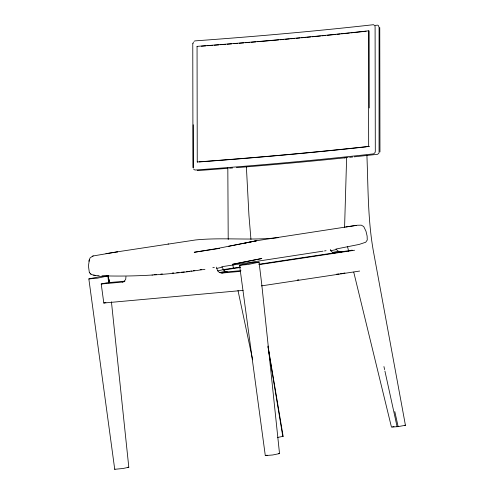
<?xml version="1.0" encoding="UTF-8"?>
<svg xmlns="http://www.w3.org/2000/svg" width="494" height="494" viewBox="0 0 494 494"><rect width="100%" height="100%" fill="white"/><g stroke="black" fill="none" stroke-linecap="round" stroke-linejoin="round"><path stroke-width="0.74" d="M344.584 227.326L346.634 157.246M125.964 276.615L125.723 279.209L124.377 281.209L122.29 282.086L101.227 283.994L103.796 303.02L243.141 290.386M88.951 261.289L89.445 259.313L88.432 265.963L89.352 272.54M193.105 43.41L193.364 42.194M89.198 260.245L90.069 257.936L92.582 256.17M111.434 301.822L128.804 467.238L123.173 468.473L114.732 469.3L88.846 278.937L99.677 276.634L106.766 275.899M279.524 453.578L272.713 454.98L265.297 455.585L239.565 265.272L251.143 262.857L259.047 262.153L261.752 284.334L279.524 453.578L278.653 453.603M259.047 262.153L248.161 264.494L239.565 265.272M366.9 155.227C368.246 188.214 367.697 221.503 373.921 254.07L405.426 425.278L398.139 426.606L391.458 427.112L353.747 272.182M194.08 41.268L195.062 40.879A1038.777 119.937 -0.1 0 0 373.483 24.7L374.878 25.731L375.094 26.898L375.304 151.263L375.088 152.479L373.699 153.844A1038.777 119.937 -0.1 0 1 195.272 170.016L194.296 169.769L193.574 168.948M93.138 255.966L117.652 251.792L105.963 253.663M92.452 256.219L93.261 255.923M277.307 437.523L283.124 436.301L267.983 346.072M236.404 167.67A1046.687 120.851 -0.1 0 0 344.25 157.895L345.003 157.672M114.577 469.251L115.04 469.121M265.297 455.585L267.168 455.159M88.846 278.937L97.442 278.159L108.254 275.868L109.081 282.741L108.285 275.85L109.137 282.722M101.227 283.994L106.852 282.796L124.908 281.16M122.29 282.086L124.402 281.636M216.588 267.118L216.761 268.384L222.386 267.192L223.313 269.675L225.159 271.385L227.431 271.867L240.973 270.638M216.761 268.384L217.687 270.873L223.313 269.675M217.687 270.873L219.534 272.583L225.159 271.385M219.534 272.583L221.8 273.065L227.431 271.867M330.301 249.495L330.764 250.736L336.395 249.538L338.242 251.248L340.514 251.73L344.09 251.409L337.698 252.675M330.764 250.736L332.61 252.446L338.242 251.248M340.514 251.73L334.883 252.928L332.61 252.446M103.796 303.02L105.907 302.569M344.898 272.972L341.385 273.725L340.576 273.497M245.061 243.042L256.818 240.695L357.409 225.233L361.281 225.171L363.708 226.524L365.968 231.173L367.128 236.076L367.258 240.028L365.721 242.239L359.15 244.425L335.883 249.056M228.29 246.358L256.818 240.695L218.342 248.309L194.204 252.286L219.466 248.426M392.681 426.853L394.002 426.6M117.146 251.866L195.482 239.967C223.066 237.194 250.89 240.806 278.486 237.608M186.59 271.737L188.091 271.509M189.591 271.28L191.839 270.928M193.339 270.7L194.84 270.471M200.089 269.662L201.589 269.428M212.84 267.699L214.334 267.464M204.936 269.323L191.419 271.268M221.689 266.741L323.002 251.162M324.527 250.927L326.046 250.693M355.723 225.48L356.359 225.381L345.8 226.968M223.01 269.656L240.492 267.019M258.726 264.265L352.191 250.162M223.479 270.027L240.245 267.495M259.301 264.617L354.569 250.242M297.302 280.03L298.821 279.802M261.431 285.884L359.657 271.058M168.077 244.011L168.553 243.943M190.005 271.441C160.834 275.201 131.373 276.714 101.974 275.794M344.25 157.895L348.085 157.487M349.622 157.327L352.691 157.006M354.223 156.845L377.682 154.289L379.071 152.93L379.077 27.349L378.268 25.373L377.465 25.145A1046.687 120.851 -0.1 0 1 375.23 25.398M160.84 274.071L162.353 273.935M172.202 273.046L173.715 272.904M176.747 272.632L179.019 272.429M181.292 272.219L184.318 271.947M221.8 273.065L240.609 271.36M336.772 274.139L339.075 273.929M228.049 168.318L198.162 170.566L197.186 170.313M229.568 168.201L232.606 167.966M152.047 275.053L152.399 275.028M127.934 467.268L128.804 467.238M404.845 425.223L405.568 425.211M282.482 436.288L283.124 436.301M154.011 274.553L156.295 274.485M99.14 275.689C95.805 275.337 91.353 275.738 89.321 272.484M197.761 162.057L197.248 161.958L197.057 46.362A1088.93 125.723 -0.1 0 0 368.475 30.826L369.135 30.906L369.265 107.97M197.248 161.958A1088.93 125.723 -0.1 0 0 368.666 146.422L369.327 146.502A1089.894 125.834 -0.1 0 1 367.826 146.669M93.588 275.115L95.157 275.368M197.057 46.362L197.569 46.455M90.136 273.565L90.964 274.189M347.554 246.728L348.647 251.224M394.792 411.558L398.139 426.606M383.937 366.548L384.616 369.617M384.925 371.062L397.102 426.717M237.991 290.46L252.65 359.823M267.958 346.881L268.217 348.412M268.458 349.913L282.796 436.412M232.853 264.438L233.347 268.156M108.39 279.629L108.581 281.16M107.853 275.973L108.692 282.834M108.408 278.091L108.76 281.154M250.958 239.479L248.939 215.31L246.383 166.799M108.254 275.868L108.97 282.759M227.82 167.793L228.209 239.522M379.763 27.534L379.966 151.899M368.475 30.826L368.666 146.422M193.24 124.778L193.308 167.769M192.771 43.274L192.975 167.639M366.128 31.233A1089.894 125.834 -0.1 0 1 350.907 32.876M349.369 33.036A1089.894 125.834 -0.1 0 1 341.65 33.845M340.1 34.006A1089.894 125.834 -0.1 0 1 336.988 34.321M335.5 34.475A1089.894 125.834 -0.1 0 1 327.269 35.302M325.762 35.451A1089.894 125.834 -0.1 0 1 321.995 35.827M320.483 35.976A1089.894 125.834 -0.1 0 1 316.691 36.346M315.172 36.494A1089.894 125.834 -0.1 0 1 312.122 36.791M310.596 36.933A1089.894 125.834 -0.1 0 1 306.774 37.303M305.236 37.445A1089.894 125.834 -0.1 0 1 301.445 37.803M299.932 37.945A1089.894 125.834 -0.1 0 1 296.153 38.297M294.64 38.439A1089.894 125.834 -0.1 0 1 290.843 38.785M289.317 38.927A1089.894 125.834 -0.1 0 1 285.501 39.273M283.97 39.409A1089.894 125.834 -0.1 0 1 280.135 39.755M278.597 39.891A1089.894 125.834 -0.1 0 1 257.393 41.731M255.892 41.86A1089.894 125.834 -0.1 0 1 251.384 42.237M249.871 42.361A1089.894 125.834 -0.1 0 1 245.339 42.737M243.826 42.861A1089.894 125.834 -0.1 0 1 239.269 43.231M237.75 43.355A1089.894 125.834 -0.1 0 1 233.934 43.663M231.692 43.843A1089.894 125.834 -0.1 0 1 227.191 44.201M225.684 44.318A1089.894 125.834 -0.1 0 1 220.41 44.732M218.898 44.849A1089.894 125.834 -0.1 0 1 214.353 45.195M212.834 45.312A1089.894 125.834 -0.1 0 1 207.511 45.72M205.986 45.831A1089.894 125.834 -0.1 0 1 201.398 46.177M366.32 146.829A1089.894 125.834 -0.1 0 1 199.292 161.939M261.764 258.516L232.557 264.309L261.764 258.516M109.026 282.685L108.445 278.091L108.995 282.679M109.168 282.698L108.328 275.813L109.143 282.698"/></g></svg>
